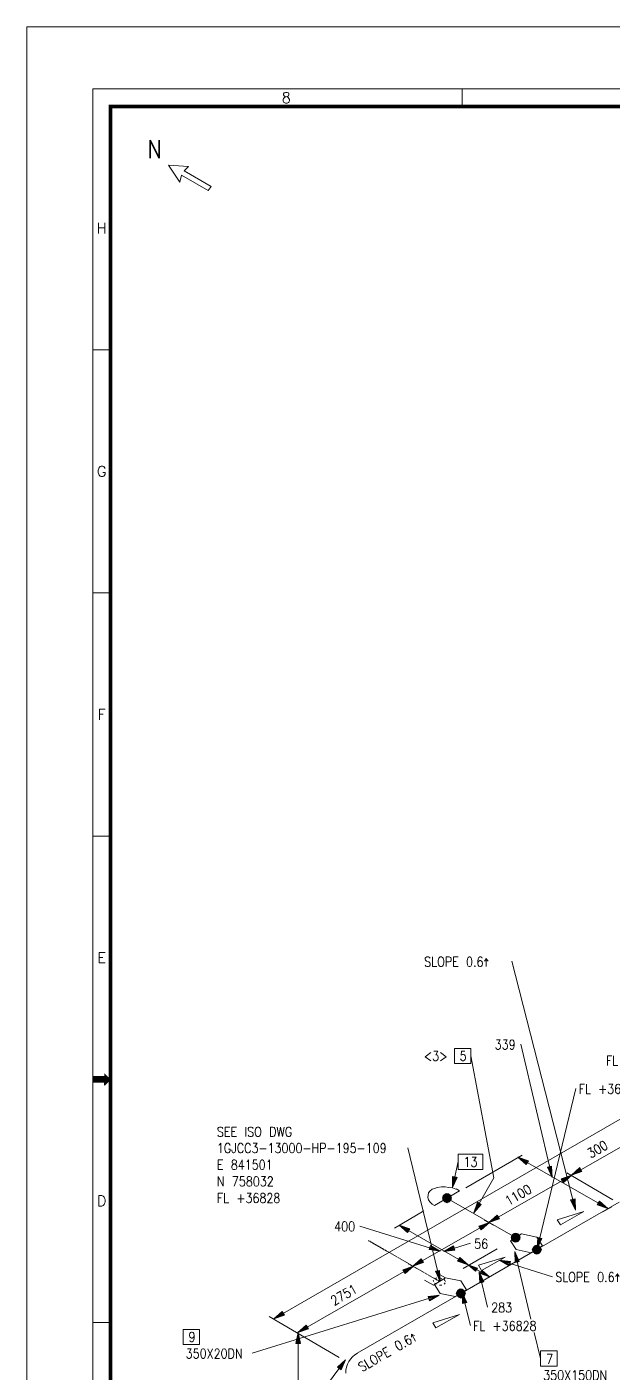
# Model space of a CAD drawing. Extents: x 0 to 841, y 0 to 594.
# Drawn here: x 0 to 165.4, y 214.1 to 594 of the extents above; entities that cross this region are included whole.
import ezdxf
from ezdxf.enums import TextEntityAlignment as Align

# ---------------------------------------------------------------- set-up
doc = ezdxf.new("R2010")
doc.units = 0
doc.header["$MEASUREMENT"] = 0
doc.linetypes.add('HIDDEN', pattern=[0.375, 0.25, -0.125])
for name, color, linetype, lineweight in [('1', 7, 'Continuous', 9), ('3', 7, 'Continuous', 9), ('4', 7, 'Continuous', 9), ('T-TEXT1', 7, 'Continuous', 9)]:
    doc.layers.add(name, color=color, linetype=linetype, lineweight=lineweight)
doc.styles.add('ROMANS', font='ROMANS')
doc.styles.add('TXT', font='txt.shx')

msp = doc.modelspace()

# ---------------------------------------------------------------- linework, layer by layer
at = {"layer": '1', "color": 1, "linetype": 'Continuous', "lineweight": 0}
for p, q in [((137.9125, 252.275), (118.5375, 263.45)), ((167.1625, 262.2875), (143.8875, 248.8875)), ((143.8875, 248.8875), (122.4375, 236.5375)), ((122.4375, 236.5375), (93.1875, 219.6375))]:
    msp.add_line(p, q, dxfattribs=at)
msp.add_arc((96.3813, 214.0596), 6.4318, 119.248803, 180, dxfattribs=at)
at = {"layer": '3', "color": 2, "linetype": 'Continuous', "lineweight": 0}
for p, q in [((69.6625, 229.3875), (404.8, 422.575)), ((154.8125, 260.075), (136.875, 330.275)), ((148.1875, 269.3), (139.3375, 306.875)), ((131.8, 269.175), (125.3, 303.625)), ((144.025, 249.15), (154.9375, 294.3875)), ((153.6375, 269.95), (174.575, 281.9125)), ((116.5875, 239.925), (107.4875, 277.625)), ((120.1, 266.4375), (121.6625, 273.725)), ((139.7375, 275.5375), (123.875, 266.3125)), ((138.5625, 275.025), (163.9125, 260.4625)), ((130.375, 256.5625), (153.775, 269.95)), ((152.3375, 270.6), (165.3375, 262.9375)), ((126.0875, 259.2875), (131.8, 269.175)), ((103.725, 255), (112.0375, 259.8125)), ((165.0875, 260.9875), (162.4875, 259.55)), ((93.975, 255.525), (116.5875, 248.5)), ((105.025, 255.7875), (124.525, 244.6)), ((108.925, 244.2125), (130.5, 256.5625)), ((129.075, 257.2125), (131.675, 255.7875)), ((117.6375, 248.375), (125.175, 250.7125)), ((123.0875, 243.5625), (132.7125, 249.15)), ((142.2, 229.2625), (137.65, 248.375)), ((76.425, 225.4875), (109.05, 244.2125)), ((107.625, 244.8625), (110.225, 243.4375)), ((124.525, 244.6), (130.5, 241.225)), ((133.3625, 245.9), (148.3125, 241.225)), ((127.6375, 242.65), (129.9875, 232.6375)), ((129.075, 240.3125), (131.675, 241.7375)), ((116.3375, 236.025), (63.55, 219.6375)), ((125.175, 227.4375), (122.8375, 236.8)), ((68.3625, 230.0375), (88.125, 218.475)), ((76.55, 188.8375), (76.55, 225.4875)), ((144.9375, 218.2125), (143.1125, 225.4875)), ((89.9375, 217.825), (70.7, 192.0875))]:
    msp.add_line(p, q, dxfattribs=at)
at = {"layer": '3', "color": 1, "linetype": 'HIDDEN', "lineweight": 0}
msp.add_line((116.4625, 239.925), (96.3125, 251.4875), dxfattribs=at)
at = {"layer": '3', "color": 2, "linetype": 'HIDDEN', "lineweight": 0}
for p, q in [((114.6375, 240.3125), (114.775, 239.925)), ((115.6875, 240.9625), (115.0375, 240.7)), ((115.0375, 239.4), (115.6875, 239.1375)), ((117.1125, 240.7), (116.4625, 240.9625)), ((118.15, 239.925), (117.7625, 240.4375)), ((117.7625, 239.1375), (118.025, 239.5375)), ((116.4625, 238.8875), (117.1125, 238.8875))]:
    msp.add_line(p, q, dxfattribs=at)
at = {"layer": '3', "color": 2, "linetype": 'Continuous', "lineweight": 0}
for points in [[(120.625, 301.4125), (125.3, 301.4125), (125.3, 305.7), (120.625, 305.7), (120.625, 301.4125)], [(121.6625, 271.5125), (128.6875, 271.5125), (128.6875, 275.8), (121.6625, 275.8), (121.6625, 271.5125)], [(140.9, 272.9375), (138.5625, 275.025), (141.55, 273.9875), (140.9, 272.9375)], [(141.0375, 273.075), (138.5625, 275.025), (141.425, 273.85)], [(141.0375, 273.2), (138.5625, 275.025), (141.425, 273.725)], [(141.1625, 273.3375), (138.5625, 275.025), (141.2875, 273.5875)], [(148.05, 272.425), (148.1875, 269.3), (146.8875, 272.1625), (148.05, 272.425)], [(147.925, 272.425), (148.1875, 269.3), (147.0125, 272.1625)], [(147.7875, 272.425), (148.1875, 269.3), (147.1375, 272.2875)], [(147.6625, 272.2875), (148.1875, 269.3), (147.275, 272.2875)], [(150.7875, 268.9125), (153.775, 269.95), (151.4375, 267.875), (150.7875, 268.9125)], [(150.9125, 268.7875), (153.775, 269.95), (151.3, 268)], [(150.9125, 268.65), (153.775, 269.95), (151.3, 268.1375)], [(151.0375, 268.525), (153.775, 269.95), (151.175, 268.2625)], [(156.6375, 270.9875), (153.6375, 269.95), (155.9875, 272.0375), (156.6375, 270.9875)], [(156.5, 271.125), (153.6375, 269.95), (156.1125, 271.9)], [(156.5, 271.25), (153.6375, 269.95), (156.1125, 271.775)], [(156.375, 271.3875), (153.6375, 269.95), (156.2375, 271.6375)], [(121.4, 269.3), (120.1, 266.4375), (120.1, 269.5625), (121.4, 269.3)], [(121.275, 269.3), (120.1, 266.4375), (120.2375, 269.5625)], [(121.1375, 269.4375), (120.1, 266.4375), (120.4875, 269.5625)], [(120.8875, 269.4375), (120.1, 266.4375), (120.625, 269.4375)], [(128.1625, 261.6375), (126.0875, 259.2875), (127.125, 262.2875), (128.1625, 261.6375)], [(154.6875, 263.1875), (154.8125, 260.075), (153.3875, 262.9375), (154.6875, 263.1875)], [(154.55, 263.1875), (154.8125, 260.075), (153.5125, 262.9375)], [(154.425, 263.1875), (154.8125, 260.075), (153.775, 263.0625)], [(154.1625, 263.0625), (154.8125, 260.075), (153.9, 263.0625)], [(161.575, 262.5375), (163.9125, 260.4625), (160.925, 261.5), (161.575, 262.5375)], [(161.4375, 262.4125), (163.9125, 260.4625), (161.05, 261.6375)], [(161.4375, 262.2875), (163.9125, 260.4625), (161.05, 261.7625)], [(128.0375, 261.7625), (126.0875, 259.2875), (127.25, 262.15)], [(127.9, 261.7625), (126.0875, 259.2875), (127.3875, 262.15)], [(127.775, 261.8875), (126.0875, 259.2875), (127.5125, 262.025)], [(133.3625, 257.6), (130.375, 256.5625), (132.7125, 258.6375), (133.3625, 257.6)], [(133.2375, 257.7375), (130.375, 256.5625), (132.8375, 258.5125)], [(133.2375, 257.8625), (130.375, 256.5625), (132.8375, 258.3875)], [(161.3125, 262.15), (163.9125, 260.4625), (161.1875, 261.8875)], [(107.3625, 253.7), (105.025, 255.7875), (108.0125, 254.7375), (107.3625, 253.7)], [(107.4875, 253.8375), (105.025, 255.7875), (107.8875, 254.6125)], [(107.4875, 253.9625), (105.025, 255.7875), (107.8875, 254.4875)], [(107.625, 254.0875), (105.025, 255.7875), (107.75, 254.35)], [(127.5125, 255.525), (130.5, 256.5625), (128.1625, 254.4875), (127.5125, 255.525)], [(127.6375, 255.3875), (130.5, 256.5625), (128.0375, 254.6125)], [(127.6375, 255.2625), (130.5, 256.5625), (128.0375, 254.7375)], [(127.775, 255.1375), (130.5, 256.5625), (127.9, 254.875)], [(133.1, 257.9875), (130.375, 256.5625), (132.975, 258.25)], [(145.325, 252.0125), (144.025, 249.15), (144.15, 252.275), (145.325, 252.0125)], [(145.1875, 252.0125), (144.025, 249.15), (144.2875, 252.275)], [(145.0625, 252.1375), (144.025, 249.15), (144.4125, 252.275)], [(144.9375, 252.1375), (144.025, 249.15), (144.5375, 252.1375)], [(113.8625, 250.0625), (116.5875, 248.5), (113.475, 248.8875), (113.8625, 250.0625)], [(113.8625, 249.9375), (116.5875, 248.5), (113.475, 249.025)], [(113.7375, 249.8), (116.5875, 248.5), (113.6, 249.15)], [(113.7375, 249.675), (116.5875, 248.5), (113.6, 249.2875)], [(120.75, 248.7625), (117.6375, 248.375), (120.3625, 249.9375), (120.75, 248.7625)], [(120.75, 248.8875), (117.6375, 248.375), (120.3625, 249.8)], [(120.625, 249.025), (117.6375, 248.375), (120.4875, 249.675)], [(120.625, 249.15), (117.6375, 248.375), (120.4875, 249.5375)], [(137.7875, 245.25), (137.65, 248.375), (138.95, 245.5125), (137.7875, 245.25)], [(137.9125, 245.25), (137.65, 248.375), (138.825, 245.5125)], [(138.0375, 245.3875), (137.65, 248.375), (138.6875, 245.5125)], [(138.175, 245.3875), (137.65, 248.375), (138.5625, 245.3875)], [(106.0625, 243.175), (109.05, 244.2125), (106.7125, 242.1375), (106.0625, 243.175)], [(106.1875, 243.0375), (109.05, 244.2125), (106.5875, 242.2625)], [(106.1875, 242.9125), (109.05, 244.2125), (106.5875, 242.3875)], [(106.325, 242.7875), (109.05, 244.2125), (106.45, 242.525)], [(111.9125, 245.25), (108.925, 244.2125), (111.2625, 246.2875), (111.9125, 245.25)], [(111.7875, 245.3875), (108.925, 244.2125), (111.3875, 246.1625)], [(111.7875, 245.5125), (108.925, 244.2125), (111.3875, 246.0375)], [(111.65, 245.6375), (108.925, 244.2125), (111.525, 245.9)], [(122.1875, 246.6875), (124.525, 244.6), (121.5375, 245.6375), (122.1875, 246.6875)], [(122.05, 246.55), (124.525, 244.6), (121.6625, 245.775)], [(122.05, 246.425), (124.525, 244.6), (121.6625, 245.9)], [(121.925, 246.2875), (124.525, 244.6), (121.7875, 246.0375)], [(126.6, 242.7875), (124.525, 244.6), (127.125, 243.6875), (126.6, 242.7875)], [(126.7375, 242.9125), (124.525, 244.6), (127.125, 243.5625)], [(126.7375, 243.0375), (124.525, 244.6), (126.9875, 243.4375)], [(126.8625, 243.175), (124.525, 244.6), (126.9875, 243.3)], [(136.0875, 244.3375), (133.3625, 245.9), (136.4875, 245.5125), (136.0875, 244.3375)], [(136.0875, 244.475), (133.3625, 245.9), (136.4875, 245.3875)], [(136.225, 244.6), (133.3625, 245.9), (136.35, 245.25)], [(136.225, 244.7375), (133.3625, 245.9), (136.35, 245.125)], [(116.4625, 243.0375), (116.5875, 239.925), (115.2875, 242.7875), (116.4625, 243.0375)], [(116.3375, 243.0375), (116.5875, 239.925), (115.425, 242.7875)], [(116.2, 243.0375), (116.5875, 239.925), (115.55, 242.9125)], [(116.075, 242.9125), (116.5875, 239.925), (115.6875, 242.9125)], [(127.775, 239.5375), (127.6375, 242.65), (128.9375, 239.7875), (127.775, 239.5375)], [(127.9, 239.5375), (127.6375, 242.65), (128.8125, 239.7875)], [(128.0375, 239.6625), (127.6375, 242.65), (128.6875, 239.7875)], [(128.1625, 239.6625), (127.6375, 242.65), (128.55, 239.6625)], [(128.425, 243.0375), (130.5, 241.225), (127.9, 242.1375), (128.425, 243.0375)], [(128.425, 242.9125), (130.5, 241.225), (128.0375, 242.2625)], [(128.2875, 242.7875), (130.5, 241.225), (128.0375, 242.3875)], [(128.2875, 242.65), (130.5, 241.225), (128.1625, 242.525)], [(113.2125, 235.6375), (116.3375, 236.025), (113.6, 234.4625), (113.2125, 235.6375)], [(113.2125, 235.5), (116.3375, 236.025), (113.6, 234.5875)], [(113.3375, 235.375), (116.3375, 236.025), (113.475, 234.725)], [(113.3375, 235.2375), (116.3375, 236.025), (113.475, 234.85)], [(122.9625, 233.6875), (122.8375, 236.8), (124.1375, 233.9375), (122.9625, 233.6875)], [(123.0875, 233.6875), (122.8375, 236.8), (124, 233.9375)], [(123.225, 233.8125), (122.8375, 236.8), (123.875, 233.9375)], [(123.35, 233.8125), (122.8375, 236.8), (123.7375, 233.8125)], [(72.65, 230.4375), (69.6625, 229.3875), (72, 231.475), (72.65, 230.4375)], [(72.525, 230.5625), (69.6625, 229.3875), (72.1375, 231.3375)], [(72.525, 230.6875), (69.6625, 229.3875), (72.1375, 231.2125)], [(72.3875, 230.825), (69.6625, 229.3875), (72.2625, 231.0875)], [(44.05, 222.1125), (48.7375, 222.1125), (48.7375, 226.4), (44.05, 226.4), (44.05, 222.1125)], [(75.9, 222.375), (76.55, 225.4875), (77.2, 222.375), (75.9, 222.375)], [(76.0375, 222.375), (76.55, 225.4875), (77.075, 222.375)], [(76.2875, 222.375), (76.55, 225.4875), (76.9375, 222.375)], [(79.4125, 226.5375), (76.425, 225.4875), (78.7625, 227.575), (79.4125, 226.5375)], [(79.2875, 226.6625), (76.425, 225.4875), (78.8875, 227.4375)], [(79.2875, 226.7875), (76.425, 225.4875), (78.8875, 227.3125)], [(79.15, 226.925), (76.425, 225.4875), (79.025, 227.1875)], [(76.425, 222.375), (76.55, 225.4875), (76.6875, 222.375)], [(87.6, 215.7375), (89.9375, 217.825), (88.6375, 214.9625), (87.6, 215.7375)], [(87.7375, 215.6125), (89.9375, 217.825), (88.5125, 215.0875)], [(87.8625, 215.6125), (89.9375, 217.825), (88.3875, 215.225)], [(87.9875, 215.4875), (89.9375, 217.825), (88.25, 215.225)], [(144.9375, 216), (149.6125, 216), (149.6125, 220.2875), (144.9375, 220.2875), (144.9375, 216)]]:
    msp.add_lwpolyline(points, dxfattribs=at)
at = {"layer": '4', "color": 2, "linetype": 'Continuous', "lineweight": 0}
for points in [[(39.9875, 554.9875), (43.1875, 550.1875), (43.5875, 552.1875), (51.1875, 547.7875), (51.9875, 548.9875), (44.3875, 553.3875), (45.5875, 554.5875), (39.9875, 554.9875)], [(157.15, 259.6875), (150.525, 255.9125), (149.6125, 257.3375), (157.15, 259.6875)], [(134.925, 246.8125), (128.2875, 243.0375), (127.3875, 244.475), (134.925, 246.8125)], [(122.05, 230.5625), (115.425, 226.7875), (114.5125, 228.225), (122.05, 230.5625)]]:
    msp.add_lwpolyline(points, dxfattribs=at)
at = {"layer": 'T-TEXT1', "color": 7, "linetype": 'Continuous', "lineweight": 0}
for p, q in [((122.8, 571.525), (122.8, 576.4875)), ((18.6125, 502.9), (23.575, 502.9)), ((18.6125, 434.2625), (23.575, 434.2625)), ((18.6125, 365.6375), (23.575, 365.6375)), ((18.6125, 297), (23.575, 297)), ((21.85, 295.275), (23.575, 297)), ((18.6125, 296.1375), (21.85, 296.1375)), ((21.85, 296.1375), (21.85, 295.275)), ((18.6125, 228.3625), (23.575, 228.3625))]:
    msp.add_line(p, q, dxfattribs=at)
at = {"layer": 'T-TEXT1', "color": 2, "linetype": 'Continuous', "lineweight": 0}
for q in [(121.1375, 266.05), (115.0375, 261.375)]:
    msp.add_line((122.05, 265.5375), q, dxfattribs=at)
at = {"layer": 'T-TEXT1', "color": 7, "linetype": 'Continuous', "lineweight": 0}
msp.add_lwpolyline([(0, 0), (841, 0), (841, 594), (0, 594), (0, 0)], dxfattribs=at)
msp.add_lwpolyline([(18.6125, 576.4875), (822.3875, 576.4875), (822.3875, 17.5125), (18.6125, 17.5125)], close=True, dxfattribs=at)
at = {"layer": 'T-TEXT1', "color": 7, "linetype": 'Continuous', "lineweight": 0, "const_width": 0.9911}
msp.add_lwpolyline([(23.575, 571.525), (817.425, 571.525), (817.425, 22.475), (23.575, 22.475), (23.575, 571.525)], dxfattribs=at)
at = {"layer": 'T-TEXT1', "color": 2, "linetype": 'Continuous', "lineweight": 0}
for points in [[(121.0125, 265.925), (120.1, 266.3125), (119.0625, 266.4375), (118.025, 266.575), (116.9875, 266.575), (115.8125, 266.4375), (115.0375, 266.1875), (114.3875, 265.925), (113.7375, 265.4), (113.3375, 264.8875), (113.2125, 264.2375), (113.0875, 263.5875), (113.3375, 262.9375), (113.7375, 262.4125), (114.3875, 261.7625), (115.0375, 261.375)], [(118.5375, 264.75), (118.8, 264.625), (118.9375, 264.625), (119.1875, 264.4875), (119.325, 264.3625), (119.45, 264.2375), (119.5875, 264.1), (119.7125, 263.8375), (119.7125, 263.7125), (119.8375, 263.45), (119.7125, 263.1875), (119.7125, 263.0625), (119.5875, 262.8), (119.45, 262.675), (119.325, 262.5375), (119.1875, 262.4125), (118.9375, 262.2875), (118.8, 262.2875), (118.5375, 262.2875), (118.2875, 262.2875), (118.15, 262.2875), (117.8875, 262.4125), (117.7625, 262.5375), (117.6375, 262.675), (117.5, 262.8), (117.375, 263.0625), (117.375, 263.1875), (117.375, 263.45), (117.375, 263.7125), (117.375, 263.8375), (117.5, 264.1), (117.6375, 264.2375), (117.7625, 264.3625), (117.8875, 264.4875), (118.15, 264.625), (118.2875, 264.625), (118.5375, 264.75), (118.5375, 264.75), (118.8, 264.625), (118.5375, 262.15), (118.2875, 262.2875), (118.5375, 264.75), (118.8, 264.625), (118.9375, 264.625), (118.2875, 262.2875), (118.15, 262.2875), (118.8, 264.625), (118.9375, 264.625), (119.1875, 264.4875), (118.15, 262.2875), (117.8875, 262.4125), (118.9375, 264.625), (119.1875, 264.4875), (119.325, 264.3625), (117.8875, 262.4125), (117.7625, 262.5375), (119.1875, 264.4875), (119.325, 264.3625), (119.45, 264.2375), (117.7625, 262.5375), (117.6375, 262.675), (119.325, 264.3625), (119.45, 264.2375), (119.5875, 264.1), (117.6375, 262.675), (117.5, 262.8), (119.45, 264.2375), (119.5875, 264.1), (119.7125, 263.8375), (117.5, 262.8), (117.375, 263.0625), (119.5875, 264.1), (119.7125, 263.8375), (119.7125, 263.7125), (117.375, 263.0625), (117.375, 263.1875), (119.7125, 263.8375), (119.7125, 263.7125), (119.8375, 263.45), (117.375, 263.1875), (117.2375, 263.45), (119.7125, 263.7125), (119.8375, 263.45), (119.7125, 263.1875), (117.2375, 263.45), (117.375, 263.7125), (119.8375, 263.45), (119.7125, 263.1875), (119.7125, 263.0625), (117.375, 263.7125), (117.375, 263.8375), (119.7125, 263.1875), (119.7125, 263.0625), (119.5875, 262.8), (117.375, 263.8375), (117.5, 264.1), (119.7125, 263.0625)], [(119.7125, 263.0625), (119.5875, 262.8), (119.45, 262.675), (117.5, 264.1), (117.6375, 264.2375), (119.5875, 262.8), (119.45, 262.675), (119.325, 262.5375), (117.6375, 264.2375), (117.7625, 264.3625), (119.45, 262.675), (119.325, 262.5375), (119.1875, 262.4125), (117.7625, 264.3625), (117.8875, 264.4875), (119.325, 262.5375), (119.1875, 262.4125), (118.9375, 262.2875), (117.8875, 264.4875), (118.15, 264.625), (119.1875, 262.4125), (118.9375, 262.2875), (118.8, 262.2875), (118.15, 264.625), (118.2875, 264.625), (118.9375, 262.2875), (118.8, 262.2875), (118.5375, 262.15), (118.2875, 264.625), (118.5375, 264.75), (118.8, 262.2875)], [(143.8875, 248.8875), (145.45, 249.9375), (143.8875, 252.4), (139.6, 253.3125), (136.4875, 251.3625), (138.0375, 248.8875), (142.3375, 247.9875), (143.8875, 248.8875)], [(137.9125, 253.575), (138.175, 253.4375), (138.3, 253.4375), (138.5625, 253.3125), (138.6875, 253.1875), (138.825, 253.05), (138.95, 252.925), (139.0875, 252.6625), (139.0875, 252.5375), (139.2125, 252.275), (139.0875, 252.0125), (139.0875, 251.8875), (138.95, 251.625), (138.825, 251.4875), (138.6875, 251.3625), (138.5625, 251.2375), (138.3, 251.1), (138.175, 251.1), (137.9125, 251.1), (137.65, 251.1), (137.525, 251.1), (137.2625, 251.2375), (137.1375, 251.3625), (137, 251.4875), (136.875, 251.625), (136.7375, 251.8875), (136.7375, 252.0125), (136.7375, 252.275), (136.7375, 252.5375), (136.7375, 252.6625), (136.875, 252.925), (137, 253.05), (137.1375, 253.1875), (137.2625, 253.3125), (137.525, 253.4375), (137.65, 253.4375), (137.9125, 253.575), (137.9125, 253.575), (138.175, 253.4375), (137.9125, 250.975), (137.65, 251.1), (137.9125, 253.575), (138.175, 253.4375), (138.3, 253.4375), (137.65, 251.1), (137.525, 251.1), (138.175, 253.4375), (138.3, 253.4375), (138.5625, 253.3125), (137.525, 251.1), (137.2625, 251.2375), (138.3, 253.4375), (138.5625, 253.3125), (138.6875, 253.1875), (137.2625, 251.2375), (137.1375, 251.3625), (138.5625, 253.3125), (138.6875, 253.1875), (138.825, 253.05), (137.1375, 251.3625), (137, 251.4875), (138.6875, 253.1875), (138.825, 253.05), (138.95, 252.925), (137, 251.4875), (136.875, 251.625), (138.825, 253.05), (138.95, 252.925), (139.0875, 252.6625), (136.875, 251.625), (136.7375, 251.8875), (138.95, 252.925), (139.0875, 252.6625), (139.0875, 252.5375), (136.7375, 251.8875), (136.7375, 252.0125), (139.0875, 252.6625), (139.0875, 252.5375), (139.2125, 252.275), (136.7375, 252.0125), (136.6125, 252.275), (139.0875, 252.5375), (139.2125, 252.275), (139.0875, 252.0125), (136.6125, 252.275), (136.7375, 252.5375), (139.2125, 252.275), (139.0875, 252.0125), (139.0875, 251.8875), (136.7375, 252.5375), (136.7375, 252.6625), (139.0875, 252.0125), (139.0875, 251.8875), (138.95, 251.625), (136.7375, 252.6625), (136.875, 252.925), (139.0875, 251.8875)], [(139.0875, 251.8875), (138.95, 251.625), (138.825, 251.4875), (136.875, 252.925), (137, 253.05), (138.95, 251.625), (138.825, 251.4875), (138.6875, 251.3625), (137, 253.05), (137.1375, 253.1875), (138.825, 251.4875), (138.6875, 251.3625), (138.5625, 251.2375), (137.1375, 253.1875), (137.2625, 253.3125), (138.6875, 251.3625), (138.5625, 251.2375), (138.3, 251.1), (137.2625, 253.3125), (137.525, 253.4375), (138.5625, 251.2375), (138.3, 251.1), (138.175, 251.1), (137.525, 253.4375), (137.65, 253.4375), (138.3, 251.1), (138.175, 251.1), (137.9125, 250.975), (137.65, 253.4375), (137.9125, 253.575), (138.175, 251.1)], [(143.8875, 250.1875), (144.15, 250.0625), (144.2875, 250.0625), (144.5375, 249.9375), (144.675, 249.8), (144.8, 249.675), (144.9375, 249.5375), (145.0625, 249.2875), (145.0625, 249.15), (145.1875, 248.8875), (145.0625, 248.6375), (145.0625, 248.5), (144.9375, 248.2375), (144.8, 248.1125), (144.675, 247.9875), (144.5375, 247.85), (144.2875, 247.725), (144.15, 247.725), (143.8875, 247.725), (143.6375, 247.725), (143.5, 247.725), (143.2375, 247.85), (143.1125, 247.9875), (142.9875, 248.1125), (142.85, 248.2375), (142.725, 248.5), (142.725, 248.6375), (142.725, 248.8875), (142.725, 249.15), (142.725, 249.2875), (142.85, 249.5375), (142.9875, 249.675), (143.1125, 249.8), (143.2375, 249.9375), (143.5, 250.0625), (143.6375, 250.0625), (143.8875, 250.1875), (143.8875, 250.1875), (144.15, 250.0625), (143.8875, 247.5875), (143.6375, 247.725), (143.8875, 250.1875), (144.15, 250.0625), (144.2875, 250.0625), (143.6375, 247.725), (143.5, 247.725), (144.15, 250.0625), (144.2875, 250.0625), (144.5375, 249.9375), (143.5, 247.725), (143.2375, 247.85), (144.2875, 250.0625), (144.5375, 249.9375), (144.675, 249.8), (143.2375, 247.85), (143.1125, 247.9875), (144.5375, 249.9375), (144.675, 249.8), (144.8, 249.675), (143.1125, 247.9875), (142.9875, 248.1125), (144.675, 249.8), (144.8, 249.675), (144.9375, 249.5375), (142.9875, 248.1125), (142.85, 248.2375), (144.8, 249.675), (144.9375, 249.5375), (145.0625, 249.2875), (142.85, 248.2375), (142.725, 248.5), (144.9375, 249.5375), (145.0625, 249.2875), (145.0625, 249.15), (142.725, 248.5), (142.725, 248.6375), (145.0625, 249.2875), (145.0625, 249.15), (145.1875, 248.8875), (142.725, 248.6375), (142.5875, 248.8875), (145.0625, 249.15), (145.1875, 248.8875), (145.0625, 248.6375), (142.5875, 248.8875), (142.725, 249.15), (145.1875, 248.8875), (145.0625, 248.6375), (145.0625, 248.5), (142.725, 249.15), (142.725, 249.2875), (145.0625, 248.6375), (145.0625, 248.5), (144.9375, 248.2375), (142.725, 249.2875), (142.85, 249.5375), (145.0625, 248.5)], [(145.0625, 248.5), (144.9375, 248.2375), (144.8, 248.1125), (142.85, 249.5375), (142.9875, 249.675), (144.9375, 248.2375), (144.8, 248.1125), (144.675, 247.9875), (142.9875, 249.675), (143.1125, 249.8), (144.8, 248.1125), (144.675, 247.9875), (144.5375, 247.85), (143.1125, 249.8), (143.2375, 249.9375), (144.675, 247.9875), (144.5375, 247.85), (144.2875, 247.725), (143.2375, 249.9375), (143.5, 250.0625), (144.5375, 247.85), (144.2875, 247.725), (144.15, 247.725), (143.5, 250.0625), (143.6375, 250.0625), (144.2875, 247.725), (144.15, 247.725), (143.8875, 247.5875), (143.6375, 250.0625), (143.8875, 250.1875), (144.15, 247.725)], [(115.55, 242.3875), (118.15, 240.9625), (114.775, 238.8875), (112.175, 240.3125)], [(122.4375, 236.5375), (124, 237.5875), (122.4375, 240.05), (118.15, 240.9625), (115.0375, 239.0125), (116.5875, 236.5375), (120.8875, 235.6375), (122.4375, 236.5375)], [(122.4375, 237.8375), (122.7, 237.7125), (122.8375, 237.7125), (123.0875, 237.5875), (123.225, 237.45), (123.35, 237.325), (123.4875, 237.1875), (123.6125, 236.9375), (123.6125, 236.8), (123.7375, 236.5375), (123.6125, 236.2875), (123.6125, 236.15), (123.4875, 235.8875), (123.35, 235.7625), (123.225, 235.6375), (123.0875, 235.5), (122.8375, 235.375), (122.7, 235.375), (122.4375, 235.375), (122.1875, 235.375), (122.05, 235.375), (121.7875, 235.5), (121.6625, 235.6375), (121.5375, 235.7625), (121.4, 235.8875), (121.275, 236.15), (121.275, 236.2875), (121.275, 236.5375), (121.275, 236.8), (121.275, 236.9375), (121.4, 237.1875), (121.5375, 237.325), (121.6625, 237.45), (121.7875, 237.5875), (122.05, 237.7125), (122.1875, 237.7125), (122.4375, 237.8375), (122.4375, 237.8375), (122.7, 237.7125), (122.4375, 235.2375), (122.1875, 235.375), (122.4375, 237.8375), (122.7, 237.7125), (122.8375, 237.7125), (122.1875, 235.375), (122.05, 235.375), (122.7, 237.7125), (122.8375, 237.7125), (123.0875, 237.5875), (122.05, 235.375), (121.7875, 235.5), (122.8375, 237.7125), (123.0875, 237.5875), (123.225, 237.45), (121.7875, 235.5), (121.6625, 235.6375), (123.0875, 237.5875), (123.225, 237.45), (123.35, 237.325), (121.6625, 235.6375), (121.5375, 235.7625), (123.225, 237.45), (123.35, 237.325), (123.4875, 237.1875), (121.5375, 235.7625), (121.4, 235.8875), (123.35, 237.325), (123.4875, 237.1875), (123.6125, 236.9375), (121.4, 235.8875), (121.275, 236.15), (123.4875, 237.1875), (123.6125, 236.9375), (123.6125, 236.8), (121.275, 236.15), (121.275, 236.2875), (123.6125, 236.9375), (123.6125, 236.8), (123.7375, 236.5375), (121.275, 236.2875), (121.1375, 236.5375), (123.6125, 236.8), (123.7375, 236.5375), (123.6125, 236.2875), (121.1375, 236.5375), (121.275, 236.8), (123.7375, 236.5375), (123.6125, 236.2875), (123.6125, 236.15), (121.275, 236.8), (121.275, 236.9375), (123.6125, 236.2875), (123.6125, 236.15), (123.4875, 235.8875), (121.275, 236.9375), (121.4, 237.1875), (123.6125, 236.15)], [(123.6125, 236.15), (123.4875, 235.8875), (123.35, 235.7625), (121.4, 237.1875), (121.5375, 237.325), (123.4875, 235.8875), (123.35, 235.7625), (123.225, 235.6375), (121.5375, 237.325), (121.6625, 237.45), (123.35, 235.7625), (123.225, 235.6375), (123.0875, 235.5), (121.6625, 237.45), (121.7875, 237.5875), (123.225, 235.6375), (123.0875, 235.5), (122.8375, 235.375), (121.7875, 237.5875), (122.05, 237.7125), (123.0875, 235.5), (122.8375, 235.375), (122.7, 235.375), (122.05, 237.7125), (122.1875, 237.7125), (122.8375, 235.375), (122.7, 235.375), (122.4375, 235.2375), (122.1875, 237.7125), (122.4375, 237.8375), (122.7, 235.375)]]:
    msp.add_lwpolyline(points, dxfattribs=at)
at = {"layer": 'T-TEXT1', "color": 7, "linetype": 'Continuous', "lineweight": 0}
for points in [[(18.6125, 297.8625), (21.85, 297.8625), (18.6125, 296.1375), (21.85, 296.1375)], [(21.85, 298.725), (23.575, 297), (21.85, 295.275)]]:
    msp.add_solid(points, dxfattribs=at)

# ---------------------------------------------------------------- texts
at = {"layer": '3', "color": 2, "linetype": 'Continuous', "lineweight": 0, "style": 'TXT', "width": 0.851861}
for s, p in [('SLOPE 0.6^ ', (112.1, 328.8)), ('339', (132, 305.4)), ('<3>', (112, 302.2)), ('5', (122.1, 302.2)), ('FL +36810', (163.4, 300.9)), ('FL +36824', (155.7, 292.9)), ('SEE ISO DWG', (53.6, 280.8)), ('1GJCC3-13000-HP-195-109', (53.6, 276.2)), ('E 841501', (53.6, 271.5)), ('13', (123.2, 272.3)), ('N 758032', (53.6, 266.8)), ('FL +36828', (53.6, 262.1)), ('400', (86.7, 254.1)), ('56', (126.2, 249.2)), ('SLOPE 0.6^ ', (149.1, 239.8)), ('283', (131, 231.2)), ('FL +36828', (125.9, 226)), ('9', (45.6, 222.9)), ('350X20DN', (44.8, 218.2)), ('7', (146.5, 216.7)), ('350X150DN', (145.7, 212.1))]:
    msp.add_text(s, height=2.7, dxfattribs=at).set_placement(p)
for s, p in [('300', (159.1, 274.6)), ('1100', (135.9, 261.2)), ('2751', (86.7, 233)), ('SLOPE 0.6^ ', (94.5, 214.3))]:
    msp.add_text(s, height=2.7, rotation=30, dxfattribs=at).set_placement(p)
at = {"layer": '4', "color": 2, "linetype": 'Continuous', "lineweight": 0, "style": 'TXT', "width": 0.859991}
msp.add_text('N', height=5, dxfattribs=at).set_placement((34, 557))
at = {"layer": 'T-TEXT1', "color": 7, "linetype": 'Continuous', "lineweight": 0, "style": 'ROMANS'}
for s, p in [('8', (73.1875, 574.0125)), ('H', (21.1, 537.2125)), ('G', (21.1, 468.575)), ('F', (21.1, 399.95)), ('E', (21.1, 331.3125)), ('D', (21.1, 262.6875))]:
    msp.add_text(s, height=2.9732, dxfattribs=at).set_placement(p, align=Align.MIDDLE)

doc.saveas('drawing.dxf')
